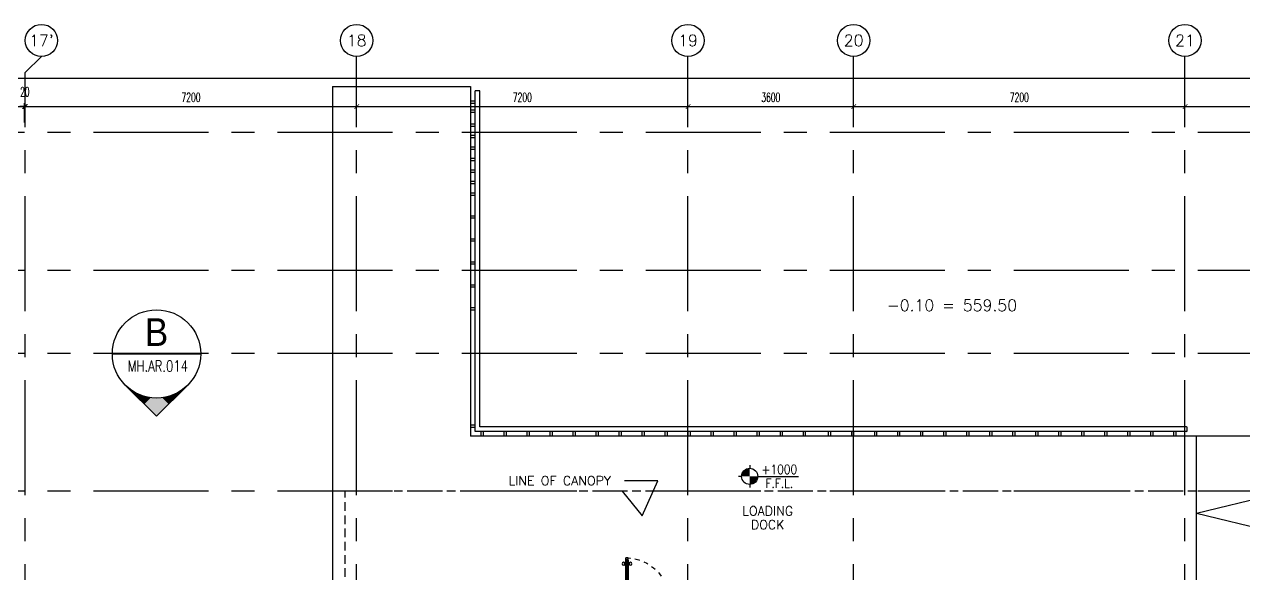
# Model space of a CAD drawing. Extents: x 417866.9 to 417960.2, y 43448 to 43538.2.
# Drawn here: x 417915.52 to 417942.01, y 43526.3 to 43538.25 of the extents above; entities that cross this region are included whole.
import ezdxf
from ezdxf.enums import TextEntityAlignment as Align

# ---------------------------------------------------------------- set-up
doc = ezdxf.new("R2010")
doc.units = 0
doc.header["$MEASUREMENT"] = 0
doc.header["$PDMODE"] = 3
doc.header["$PDSIZE"] = 0.1
for name, pattern in [('2DASHES', [1.7, 0.75, -0.25, 0.1, -0.25, 0.1, -0.25]), ('CENTERX2', [4, 2.5, -0.5, 0.5, -0.5]), ('HIDDEN', [0.375, 0.25, -0.125]), ('HIDDEN2', [0.1875, 0.125, -0.0625])]:
    doc.linetypes.add(name, pattern=pattern)
doc.layers.get('0').update_dxf_attribs({"linetype": 'CONTINUOUS'})
doc.layers.get('DEFPOINTS').update_dxf_attribs({"linetype": 'CONTINUOUS'})
for name, color, linetype in [('AX-CR', 2, 'CONTINUOUS'), ('AX-DIM', 4, 'CONTINUOUS'), ('AX-TXT', 6, 'CONTINUOUS'), ('AXES', 11, 'CENTERX2'), ('BORDER', 4, 'CONTINUOUS'), ('CANOPY-LN', 3, 'CONTINUOUS'), ('DOOR', 4, 'CONTINUOUS'), ('IND-ES', 6, 'CONTINUOUS'), ('IND-ES-L', 6, '2DASHES'), ('IND-ES-TXT', 4, 'CONTINUOUS'), ('LEV-PL', 4, 'CONTINUOUS'), ('PART', 9, 'CONTINUOUS'), ('RM-NAME', 2, 'CONTINUOUS'), ('SEC-MRK', 7, 'CONTINUOUS'), ('SLOPE', 8, 'CONTINUOUS'), ('STR', 5, 'CONTINUOUS'), ('TEXT', 4, 'CONTINUOUS'), ('TXT1', 2, 'CONTINUOUS')]:
    doc.layers.add(name, color=color, linetype=linetype)
doc.styles.add('ROMANS', font='ROMANS.shx', dxfattribs={"width": 0.6})
doc.styles.add('S', font='ROMANS.SHX')
doc.styles.add('S5', font='simplex.shx', dxfattribs={"width": 0.77})
doc.styles.add('TTXT', font='swisse.ttf', dxfattribs={"width": 0.6})
doc.dimstyles.new('STANDARD in', dxfattribs={"dimtxt": 0.2, "dimasz": 0.1, "dimexe": 0.07, "dimexo": 0.05, "dimgap": 0.1, "dimtad": 1, "dimdec": 0, "dimlfac": 1000, "dimzin": 0, "dimdsep": 46, "dimtxsty": 'ROMANS', "dimblk": 'ARCHTICK', "dimcen": 0.05, "dimdle": 0.05, "dimclrd": 4, "dimclre": 4, "dimclrt": 2, "dimadec": 0, "dimazin": 0, "dimtfac": 1, "dimtdec": 0, "dimtmove": 2, "dimatfit": 3, "dimfxl": 0, "dimtolj": 1, "dimtzin": 0, "dimarcsym": 0})

# ---------------------------------------------------------------- blocks, each defined once
blk = doc.blocks.new('_ARCHTICK')
at = {"color": 0, "linetype": 'ByBlock', "const_width": 0.15}
blk.add_lwpolyline([(-0.5, -0.5), (0.5, 0.5)], dxfattribs=at)
blk = doc.blocks.new('*D476')
at = {"layer": 'AX-DIM', "color": 4, "linetype": 'ByBlock', "lineweight": -2}
for p, q in [((417922.737, 43536.112), (417922.737, 43536.532)), ((417929.937, 43536.112), (417929.937, 43536.532)), ((417922.687, 43536.462), (417929.987, 43536.462))]:
    blk.add_line(p, q, dxfattribs=at)
at = {"layer": 'DEFPOINTS', "color": 0, "linetype": 'ByBlock'}
for p in [(417929.937, 43536.462), (417922.737, 43536.062), (417929.937, 43536.062)]:
    blk.add_point(p, dxfattribs=at)
at = {"layer": 'AX-DIM', "color": 4, "linetype": 'ByBlock', "lineweight": -2, "xscale": 0.1, "yscale": 0.1, "zscale": 0.1, "rotation": 180}
blk.add_blockref('_ARCHTICK', (417922.737, 43536.462), dxfattribs=at)
at = {"layer": 'AX-DIM', "color": 4, "linetype": 'ByBlock', "lineweight": -2, "xscale": 0.1, "yscale": 0.1, "zscale": 0.1}
blk.add_blockref('_ARCHTICK', (417929.937, 43536.462), dxfattribs=at)
at = {"layer": 'AX-DIM', "color": 2, "linetype": 'ByBlock', "insert": (417926.337, 43536.662), "char_height": 0.2, "attachment_point": 5, "style": 'ROMANS'}
blk.add_mtext('\\A1;7200', dxfattribs=at)
blk = doc.blocks.new('*D474')
at = {"layer": 'AX-DIM', "color": 4, "linetype": 'ByBlock', "lineweight": -2}
for p, q in [((417910.717, 43536.112), (417910.717, 43536.532)), ((417915.517, 43536.112), (417915.517, 43536.532)), ((417910.667, 43536.462), (417915.567, 43536.462))]:
    blk.add_line(p, q, dxfattribs=at)
at = {"layer": 'DEFPOINTS', "color": 0, "linetype": 'ByBlock'}
for p in [(417915.517, 43536.462), (417910.717, 43536.062), (417915.517, 43536.062)]:
    blk.add_point(p, dxfattribs=at)
at = {"layer": 'AX-DIM', "color": 4, "linetype": 'ByBlock', "lineweight": -2, "xscale": 0.1, "yscale": 0.1, "zscale": 0.1, "rotation": 180}
blk.add_blockref('_ARCHTICK', (417910.717, 43536.462), dxfattribs=at)
at = {"layer": 'AX-DIM', "color": 4, "linetype": 'ByBlock', "lineweight": -2, "xscale": 0.1, "yscale": 0.1, "zscale": 0.1}
blk.add_blockref('_ARCHTICK', (417915.517, 43536.462), dxfattribs=at)
at = {"layer": 'AX-DIM', "color": 2, "linetype": 'ByBlock', "insert": (417913.117, 43536.662), "char_height": 0.2, "attachment_point": 5, "style": 'ROMANS'}
blk.add_mtext('\\A1;4800', dxfattribs=at)
blk = doc.blocks.new('*D475')
at = {"layer": 'AX-DIM', "color": 4, "linetype": 'ByBlock', "lineweight": -2}
for p, q in [((417915.537, 43536.112), (417915.537, 43536.532)), ((417922.737, 43536.112), (417922.737, 43536.532)), ((417915.487, 43536.462), (417922.787, 43536.462))]:
    blk.add_line(p, q, dxfattribs=at)
at = {"layer": 'DEFPOINTS', "color": 0, "linetype": 'ByBlock'}
for p in [(417922.737, 43536.462), (417915.537, 43536.062), (417922.737, 43536.062)]:
    blk.add_point(p, dxfattribs=at)
at = {"layer": 'AX-DIM', "color": 4, "linetype": 'ByBlock', "lineweight": -2, "xscale": 0.1, "yscale": 0.1, "zscale": 0.1, "rotation": 180}
blk.add_blockref('_ARCHTICK', (417915.537, 43536.462), dxfattribs=at)
at = {"layer": 'AX-DIM', "color": 4, "linetype": 'ByBlock', "lineweight": -2, "xscale": 0.1, "yscale": 0.1, "zscale": 0.1}
blk.add_blockref('_ARCHTICK', (417922.737, 43536.462), dxfattribs=at)
at = {"layer": 'AX-DIM', "color": 2, "linetype": 'ByBlock', "insert": (417919.137, 43536.662), "char_height": 0.2, "attachment_point": 5, "style": 'ROMANS'}
blk.add_mtext('\\A1;7200', dxfattribs=at)
blk = doc.blocks.new('*D483')
at = {"layer": 'AX-DIM', "color": 4, "linetype": 'ByBlock', "lineweight": -2}
for p, q in [((417915.517, 43536.112), (417915.517, 43536.532)), ((417915.537, 43536.112), (417915.537, 43536.532)), ((417915.517, 43536.462), (417915.417, 43536.462)), ((417915.517, 43536.462), (417915.537, 43536.462)), ((417915.537, 43536.462), (417915.637, 43536.462))]:
    blk.add_line(p, q, dxfattribs=at)
at = {"layer": 'DEFPOINTS', "color": 0, "linetype": 'ByBlock'}
for p in [(417915.537, 43536.462), (417915.517, 43536.062), (417915.537, 43536.062)]:
    blk.add_point(p, dxfattribs=at)
at = {"layer": 'AX-DIM', "color": 4, "linetype": 'ByBlock', "lineweight": -2, "xscale": 0.1, "yscale": 0.1, "zscale": 0.1}
blk.add_blockref('_ARCHTICK', (417915.517, 43536.462), dxfattribs=at)
at = {"layer": 'AX-DIM', "color": 4, "linetype": 'ByBlock', "lineweight": -2, "xscale": 0.1, "yscale": 0.1, "zscale": 0.1, "rotation": 180}
blk.add_blockref('_ARCHTICK', (417915.537, 43536.462), dxfattribs=at)
at = {"layer": 'AX-DIM', "color": 2, "linetype": 'ByBlock', "insert": (417915.527, 43536.782), "char_height": 0.2, "attachment_point": 5, "style": 'ROMANS'}
blk.add_mtext('\\A1;20', dxfattribs=at)
blk = doc.blocks.new('AXU')
at = {"layer": 'AX-CR'}
blk.add_circle((0, 350), 350, dxfattribs=at)
at = {"layer": 'AX-TXT', "style": 'ROMANS'}
blk.add_attdef('AX', text='', height=250, dxfattribs=at).set_placement((0, 350), align=Align.MIDDLE)
blk = doc.blocks.new('*D479')
at = {"layer": 'AX-DIM', "color": 4, "linetype": 'ByBlock', "lineweight": -2}
for p, q in [((417940.737, 43536.112), (417940.737, 43536.532)), ((417947.937, 43536.112), (417947.937, 43536.532)), ((417940.687, 43536.462), (417947.987, 43536.462))]:
    blk.add_line(p, q, dxfattribs=at)
at = {"layer": 'DEFPOINTS', "color": 0, "linetype": 'ByBlock'}
for p in [(417947.937, 43536.462), (417940.737, 43536.062), (417947.937, 43536.062)]:
    blk.add_point(p, dxfattribs=at)
at = {"layer": 'AX-DIM', "color": 4, "linetype": 'ByBlock', "lineweight": -2, "xscale": 0.1, "yscale": 0.1, "zscale": 0.1, "rotation": 180}
blk.add_blockref('_ARCHTICK', (417940.737, 43536.462), dxfattribs=at)
at = {"layer": 'AX-DIM', "color": 4, "linetype": 'ByBlock', "lineweight": -2, "xscale": 0.1, "yscale": 0.1, "zscale": 0.1}
blk.add_blockref('_ARCHTICK', (417947.937, 43536.462), dxfattribs=at)
at = {"layer": 'AX-DIM', "color": 2, "linetype": 'ByBlock', "insert": (417944.337, 43536.662), "char_height": 0.2, "attachment_point": 5, "style": 'ROMANS'}
blk.add_mtext('\\A1;7200', dxfattribs=at)
blk = doc.blocks.new('*D478')
at = {"layer": 'AX-DIM', "color": 4, "linetype": 'ByBlock', "lineweight": -2}
for p, q in [((417933.537, 43536.112), (417933.537, 43536.532)), ((417940.737, 43536.112), (417940.737, 43536.532)), ((417933.487, 43536.462), (417940.787, 43536.462))]:
    blk.add_line(p, q, dxfattribs=at)
at = {"layer": 'DEFPOINTS', "color": 0, "linetype": 'ByBlock'}
for p in [(417940.737, 43536.462), (417933.537, 43536.062), (417940.737, 43536.062)]:
    blk.add_point(p, dxfattribs=at)
at = {"layer": 'AX-DIM', "color": 4, "linetype": 'ByBlock', "lineweight": -2, "xscale": 0.1, "yscale": 0.1, "zscale": 0.1, "rotation": 180}
blk.add_blockref('_ARCHTICK', (417933.537, 43536.462), dxfattribs=at)
at = {"layer": 'AX-DIM', "color": 4, "linetype": 'ByBlock', "lineweight": -2, "xscale": 0.1, "yscale": 0.1, "zscale": 0.1}
blk.add_blockref('_ARCHTICK', (417940.737, 43536.462), dxfattribs=at)
at = {"layer": 'AX-DIM', "color": 2, "linetype": 'ByBlock', "insert": (417937.137, 43536.662), "char_height": 0.2, "attachment_point": 5, "style": 'ROMANS'}
blk.add_mtext('\\A1;7200', dxfattribs=at)
blk = doc.blocks.new('LEV1')
at = {"layer": 'LEV-PL'}
for p, q in [((-175, 0), (-245, 0)), ((0, 245), (0, 175)), ((175, 0), (1061, 0)), ((0, -175), (0, -245))]:
    blk.add_line(p, q, dxfattribs=at)
at = {"layer": 'LEV-PL', "const_width": 175}
for points in [[(-88, 0, -0.414214), (0, 88, -1)], [(88, 0, -0.414214), (0, -88, -1)]]:
    blk.add_lwpolyline(points, format="xyb", dxfattribs=at)
at = {"layer": 'LEV-PL'}
blk.add_circle((0, 0), 175, dxfattribs=at)
at = {"layer": 'LEV-PL', "color": 4, "style": 'S', "width": 0.85}
for tag, p in [('+0000', (646, 50)), ('F.F.L.', (646, -250))]:
    blk.add_attdef(tag, text='', height=200, dxfattribs=at).set_placement(p, align=Align.CENTER)
blk = doc.blocks.new('*D477')
at = {"layer": 'AX-DIM', "color": 4, "linetype": 'ByBlock', "lineweight": -2}
for p, q in [((417929.937, 43536.112), (417929.937, 43536.532)), ((417933.537, 43536.112), (417933.537, 43536.532)), ((417929.887, 43536.462), (417933.587, 43536.462))]:
    blk.add_line(p, q, dxfattribs=at)
at = {"layer": 'DEFPOINTS', "color": 0, "linetype": 'ByBlock'}
for p in [(417933.537, 43536.462), (417929.937, 43536.062), (417933.537, 43536.062)]:
    blk.add_point(p, dxfattribs=at)
at = {"layer": 'AX-DIM', "color": 4, "linetype": 'ByBlock', "lineweight": -2, "xscale": 0.1, "yscale": 0.1, "zscale": 0.1, "rotation": 180}
blk.add_blockref('_ARCHTICK', (417929.937, 43536.462), dxfattribs=at)
at = {"layer": 'AX-DIM', "color": 4, "linetype": 'ByBlock', "lineweight": -2, "xscale": 0.1, "yscale": 0.1, "zscale": 0.1}
blk.add_blockref('_ARCHTICK', (417933.537, 43536.462), dxfattribs=at)
at = {"layer": 'AX-DIM', "color": 2, "linetype": 'ByBlock', "insert": (417931.737, 43536.662), "char_height": 0.2, "attachment_point": 5, "style": 'ROMANS'}
blk.add_mtext('\\A1;3600', dxfattribs=at)
blk = doc.blocks.new('*D434')
at = {"layer": 'AX-DIM', "color": 4, "lineweight": -2}
for p, q in [((417873.447, 43537.08), (417948.237, 43537.08)), ((417873.497, 43534.597), (417873.497, 43537.15)), ((417948.187, 43526.662), (417948.187, 43537.15))]:
    blk.add_line(p, q, dxfattribs=at)
at = {"layer": 'DEFPOINTS', "color": 0}
for p in [(417948.187, 43537.08), (417873.497, 43534.547), (417948.187, 43526.612)]:
    blk.add_point(p, dxfattribs=at)
at = {"layer": 'AX-DIM', "color": 4, "lineweight": -2, "xscale": 0.1, "yscale": 0.1, "zscale": 0.1, "rotation": 180}
blk.add_blockref('_ARCHTICK', (417873.497, 43537.08), dxfattribs=at)
at = {"layer": 'AX-DIM', "color": 4, "lineweight": -2, "xscale": 0.1, "yscale": 0.1, "zscale": 0.1}
blk.add_blockref('_ARCHTICK', (417948.187, 43537.08), dxfattribs=at)
at = {"layer": 'AX-DIM', "color": 2, "insert": (417910.842, 43537.28), "char_height": 0.2, "attachment_point": 5, "style": 'ROMANS'}
blk.add_mtext('\\A1;74690', dxfattribs=at)
blk = doc.blocks.new('DOOR1000')
at = {"layer": 'DOOR', "color": 7, "linetype": 'ByBlock'}
for p, q in [((-150, 0), (0, 0)), ((-150, 0), (-150, -25)), ((0, -50), (-114, 0)), ((0, -50), (-40, 0)), ((0, -50), (0, 0)), ((-1100, -25), (-1100, -75)), ((-1100, -75), (-1100, -25)), ((-1050, -25), (-1100, -25)), ((-1050, -75), (-1100, -75)), ((-1070, -42), (-1070, -58)), ((-1050, -42), (-1070, -42)), ((-1050, -58), (-1070, -58)), ((-1050, -25), (-1050, -42)), ((-1050, -58), (-1050, -75)), ((-1018, -25), (-1018, -18)), ((-928, -18), (-1018, -18)), ((-1018, -75), (-1018, -82)), ((-928, -82), (-1018, -82)), ((-1005, -18), (-1005, -9)), ((-1005, -9), (-940, -9)), ((-1005, -18), (-940, -18)), ((-1005, -82), (-1005, -91)), ((-1005, -82), (-940, -82)), ((-1005, -91), (-940, -91)), ((-940, -18), (-940, -9)), ((-940, -82), (-940, -91)), ((-928, -25), (-928, -18)), ((-928, -75), (-928, -82)), ((-200, -25), (-150, -25)), ((-200, -42), (-200, -25)), ((-180, -42), (-200, -42)), ((-200, -58), (-180, -58)), ((-200, -75), (-200, -58)), ((-150, -75), (-200, -75)), ((-180, -58), (-180, -42)), ((-150, -25), (-100, -25)), ((-150, -75), (-150, -25)), ((-100, -25), (-100, -50)), ((0, -50), (-100, -37)), ((-100, -50), (0, -50)), ((-150, -975), (-100, -975)), ((-150, -1000), (-150, -975)), ((-150, -1000), (0, -1000)), ((0, -1000), (-150, -1000)), ((0, -950), (-114, -1000)), ((-100, -975), (-100, -950)), ((0, -950), (-100, -963)), ((-100, -950), (0, -950)), ((0, -950), (-40, -1000)), ((0, -950), (0, -1000))]:
    blk.add_line(p, q, dxfattribs=at)
at = {"layer": 'DOOR', "linetype": 'ByBlock'}
for p, q in [((-200, -25), (-1050, -25)), ((-200, -42), (-1050, -42)), ((-200, -58), (-1050, -58)), ((-1050, -75), (-200, -75))]:
    blk.add_line(p, q, dxfattribs=at)
at = {"layer": 'DOOR', "color": 7, "linetype": 'ByBlock'}
for centre in [(-973, 24), (-973, -124)]:
    blk.add_circle(centre, 32.4, dxfattribs=at)
for centre, radius, start, end in [((0, -50), 154, 161.1053, 166.2858), ((0, -50), 94.4, 148.0182, 180), ((0, -50), 134, 158.1598, 169.28), ((0, -50), 114, 154.0838, 167.3774), ((0, -50), 74.4, 137.7764, 180), ((0, -50), 54.4, 113.2074, 180), ((0, -50), 34.4, 90, 180), ((0, -50), 14.4, 90, 180), ((0, -950), 154, 193.7142, 198.8947), ((0, -950), 134, 190.72, 201.8402), ((0, -950), 94.4, 180, 211.9818), ((0, -950), 74.4, 180, 222.2236), ((0, -950), 54.4, 180, 246.7926), ((0, -950), 34.4, 180, 270), ((0, -950), 14.4, 180, 270)]:
    blk.add_arc(centre, radius, start, end, dxfattribs=at)
at = {"layer": 'DOOR', "linetype": 'HIDDEN', "ltscale": 0.5}
blk.add_arc((-150, -25), 950, 180, 270, dxfattribs=at)
blk = doc.blocks.new('AR1-EL')
at = {"layer": 'IND-ES'}
for q in [(-566, 566), (566, 566)]:
    blk.add_line((0, 1131), q, dxfattribs=at)
for points in [[(0, 800), (0, 1131), (-104, 793), (-221, 910)], [(0, 800), (0, 1131), (104, 793), (221, 910)], [(-104, 793), (-221, 910), (-207, 773), (-283, 849)], [(104, 793), (221, 910), (207, 773), (283, 849)], [(-400, 693), (-419, 712), (-487, 634), (-492, 640)], [(-306, 739), (-349, 782), (-400, 693), (-419, 712)], [(-207, 773), (-283, 849), (-306, 739), (-349, 782)], [(207, 773), (283, 849), (306, 739), (349, 782)], [(306, 739), (349, 782), (400, 693), (419, 712)], [(400, 693), (419, 712), (487, 634), (492, 640)], [(-492, 640), (-487, 634), (-566, 566)], [(492, 640), (487, 634), (566, 566)]]:
    blk.add_solid(points, dxfattribs=at)

msp = doc.modelspace()

# ---------------------------------------------------------------- linework, layer by layer
at = {"layer": 'AXES'}
for p, q in [((417915.5366, 43537.1991), (417915.8866, 43537.5491)), ((417922.7366, 43460.01), (417922.7366, 43537.5491)), ((417929.9366, 43460.01), (417929.9366, 43537.5491)), ((417933.5366, 43460.01), (417933.5366, 43537.5491)), ((417940.7366, 43460.01), (417940.7366, 43537.5491)), ((417915.5366, 43460.01), (417915.5366, 43537.1991)), ((417959.5194, 43535.8943), (417889.6966, 43535.8943)), ((417959.5194, 43532.8943), (417889.6966, 43532.8943)), ((417959.5194, 43531.0943), (417889.6966, 43531.0943)), ((417959.5194, 43528.0943), (417889.6966, 43528.0943))]:
    msp.add_line(p, q, dxfattribs=at)
at = {"layer": 'BORDER'}
for p, q in [((417922.2116, 43536.8943), (417922.2116, 43525.7443)), ((417922.2116, 43536.8943), (417925.2116, 43536.8943)), ((417925.2116, 43536.8943), (417925.2116, 43529.2943)), ((417947.8866, 43529.2943), (417925.2116, 43529.2943))]:
    msp.add_line(p, q, dxfattribs=at)
at = {"layer": 'CANOPY-LN', "linetype": 'HIDDEN2', "ltscale": 1.5}
for p, q in [((417940.9866, 43528.0943), (417922.4866, 43528.0943)), ((417922.4866, 43525.9443), (417922.4866, 43528.0943)), ((417940.9866, 43525.9443), (417940.9866, 43528.0943))]:
    msp.add_line(p, q, dxfattribs=at)
at = {"layer": 'IND-ES'}
msp.add_line((417917.4278, 43531.0819), (417919.3478, 43531.0819), dxfattribs=at)
msp.add_line((417917.4278, 43531.0819), (417919.3478, 43531.0819), dxfattribs=at)
at = {"layer": 'IND-ES-L', "linetype": 'ByBlock'}
msp.add_ellipse((417918.3878, 43531.0819), major_axis=(-0.96, -0.0001), ratio=0.9999999, start_param=-0.0000763, end_param=6.283109, dxfattribs=at)
at = {"layer": 'SLOPE', "color": 5}
for q in [(417947.8866, 43529.2943), (417947.8866, 43525.9443)]:
    msp.add_line((417940.9866, 43527.6193), q, dxfattribs=at)
at = {"layer": 'STR'}
for p, q in [((417925.3132, 43529.3943), (417925.3132, 43536.8003)), ((417925.4132, 43536.8003), (417925.3132, 43536.8003)), ((417925.4132, 43529.4943), (417925.4132, 43536.8003)), ((417925.3132, 43536.5807), (417925.2132, 43536.5807)), ((417925.3132, 43536.5307), (417925.2132, 43536.5307)), ((417925.3132, 43536.3807), (417925.2132, 43536.3807)), ((417925.3132, 43536.3307), (417925.2132, 43536.3307)), ((417925.3132, 43536.0807), (417925.2132, 43536.0807)), ((417925.3132, 43536.0307), (417925.2132, 43536.0307)), ((417925.3132, 43535.8307), (417925.2132, 43535.8307)), ((417925.3132, 43535.7807), (417925.2132, 43535.7807)), ((417925.3132, 43535.5807), (417925.2132, 43535.5807)), ((417925.3132, 43535.5307), (417925.2132, 43535.5307)), ((417925.3132, 43535.3307), (417925.2132, 43535.3307)), ((417925.3132, 43535.2807), (417925.2132, 43535.2807)), ((417925.3132, 43535.0807), (417925.2132, 43535.0807)), ((417925.3132, 43535.0307), (417925.2132, 43535.0307)), ((417925.3132, 43534.8307), (417925.2132, 43534.8307)), ((417925.3132, 43534.7807), (417925.2132, 43534.7807)), ((417925.3132, 43534.5807), (417925.2132, 43534.5807)), ((417925.3132, 43534.5307), (417925.2132, 43534.5307)), ((417925.3132, 43534.0807), (417925.2132, 43534.0807)), ((417925.3132, 43534.0307), (417925.2132, 43534.0307)), ((417925.3132, 43533.5807), (417925.2132, 43533.5807)), ((417925.3132, 43533.5307), (417925.2132, 43533.5307)), ((417925.3132, 43533.0807), (417925.2132, 43533.0807)), ((417925.3132, 43533.0307), (417925.2132, 43533.0307)), ((417925.3132, 43532.5807), (417925.2132, 43532.5807)), ((417925.3132, 43532.5307), (417925.2132, 43532.5307)), ((417925.3132, 43532.0807), (417925.2132, 43532.0807)), ((417925.3132, 43532.0307), (417925.2132, 43532.0307)), ((417925.3132, 43529.5307), (417925.2132, 43529.5307)), ((417925.3132, 43529.4807), (417925.2132, 43529.4807)), ((417940.7716, 43529.3943), (417925.3132, 43529.3943)), ((417940.7716, 43529.4943), (417925.4132, 43529.4943)), ((417925.4366, 43529.3943), (417925.4366, 43529.2943)), ((417925.4366, 43529.3943), (417925.4366, 43529.2943)), ((417925.4866, 43529.3943), (417925.4866, 43529.2943)), ((417925.4866, 43529.3943), (417925.4866, 43529.2943)), ((417925.9366, 43529.3943), (417925.9366, 43529.2943)), ((417925.9866, 43529.3943), (417925.9866, 43529.2943)), ((417926.4366, 43529.3943), (417926.4366, 43529.2943)), ((417926.4866, 43529.3943), (417926.4866, 43529.2943)), ((417926.9366, 43529.3943), (417926.9366, 43529.2943)), ((417926.9866, 43529.3943), (417926.9866, 43529.2943)), ((417927.4366, 43529.3943), (417927.4366, 43529.2943)), ((417927.4866, 43529.3943), (417927.4866, 43529.2943)), ((417927.9366, 43529.3943), (417927.9366, 43529.2943)), ((417927.9866, 43529.3943), (417927.9866, 43529.2943)), ((417928.4366, 43529.3943), (417928.4366, 43529.2943)), ((417928.4866, 43529.3943), (417928.4866, 43529.2943)), ((417928.9366, 43529.3943), (417928.9366, 43529.2943)), ((417928.9866, 43529.3943), (417928.9866, 43529.2943)), ((417929.4366, 43529.3943), (417929.4366, 43529.2943)), ((417929.4866, 43529.3943), (417929.4866, 43529.2943)), ((417929.9366, 43529.3943), (417929.9366, 43529.2943)), ((417929.9866, 43529.3943), (417929.9866, 43529.2943)), ((417930.4366, 43529.3943), (417930.4366, 43529.2943)), ((417930.4866, 43529.3943), (417930.4866, 43529.2943)), ((417930.9366, 43529.3943), (417930.9366, 43529.2943)), ((417930.9866, 43529.3943), (417930.9866, 43529.2943)), ((417931.4366, 43529.3943), (417931.4366, 43529.2943)), ((417931.4866, 43529.3943), (417931.4866, 43529.2943)), ((417931.9366, 43529.3943), (417931.9366, 43529.2943)), ((417931.9866, 43529.3943), (417931.9866, 43529.2943)), ((417932.4366, 43529.3943), (417932.4366, 43529.2943)), ((417932.4866, 43529.3943), (417932.4866, 43529.2943)), ((417932.9866, 43529.3943), (417932.9866, 43529.2943)), ((417933.0366, 43529.3943), (417933.0366, 43529.2943)), ((417933.4866, 43529.3943), (417933.4866, 43529.2943)), ((417933.5366, 43529.3943), (417933.5366, 43529.2943)), ((417933.9866, 43529.3943), (417933.9866, 43529.2943)), ((417934.0366, 43529.3943), (417934.0366, 43529.2943)), ((417934.4866, 43529.3943), (417934.4866, 43529.2943)), ((417934.5366, 43529.3943), (417934.5366, 43529.2943)), ((417934.9866, 43529.3943), (417934.9866, 43529.2943)), ((417935.0366, 43529.3943), (417935.0366, 43529.2943)), ((417935.4866, 43529.3943), (417935.4866, 43529.2943)), ((417935.5366, 43529.3943), (417935.5366, 43529.2943)), ((417935.9866, 43529.3943), (417935.9866, 43529.2943)), ((417936.0366, 43529.3943), (417936.0366, 43529.2943)), ((417936.4866, 43529.3943), (417936.4866, 43529.2943)), ((417936.5366, 43529.3943), (417936.5366, 43529.2943)), ((417936.9866, 43529.3943), (417936.9866, 43529.2943)), ((417937.0366, 43529.3943), (417937.0366, 43529.2943)), ((417937.4866, 43529.3943), (417937.4866, 43529.2943)), ((417937.5366, 43529.3943), (417937.5366, 43529.2943)), ((417937.9866, 43529.3943), (417937.9866, 43529.2943)), ((417938.0366, 43529.3943), (417938.0366, 43529.2943)), ((417938.4866, 43529.3943), (417938.4866, 43529.2943)), ((417938.5366, 43529.3943), (417938.5366, 43529.2943)), ((417938.9866, 43529.3943), (417938.9866, 43529.2943)), ((417939.0366, 43529.3943), (417939.0366, 43529.2943)), ((417939.4866, 43529.3943), (417939.4866, 43529.2943)), ((417939.5366, 43529.3943), (417939.5366, 43529.2943)), ((417939.9866, 43529.3943), (417939.9866, 43529.2943)), ((417940.0366, 43529.3943), (417940.0366, 43529.2943)), ((417940.4866, 43529.3943), (417940.4866, 43529.2943)), ((417940.5366, 43529.3943), (417940.5366, 43529.2943)), ((417940.7866, 43529.4093), (417940.7866, 43529.4793)), ((417940.9866, 43525.9443), (417940.9866, 43529.2943))]:
    msp.add_line(p, q, dxfattribs=at)
for centre, start, end in [((417940.7716, 43529.4793), 0, 90), ((417940.7716, 43529.4093), 270, 0)]:
    msp.add_arc(centre, 0.015, start, end, dxfattribs=at)

# ---------------------------------------------------------------- block references
at = {"layer": 'AXES', "xscale": 0.001000000047497451, "yscale": 0.0009999999892897904, "zscale": 0.001}
for p, values in [((417915.8866, 43537.5491), {'AX': "17'"}), ((417922.7366, 43537.5491), {'AX': '18'}), ((417929.9366, 43537.5491), {'AX': '19'}), ((417933.5366, 43537.5491), {'AX': '20'}), ((417940.7366, 43537.5491), {'AX': '21'})]:
    msp.add_blockref('AXU', p, dxfattribs=at).add_auto_attribs(values)
at = {"layer": 'DOOR', "xscale": -0.0009999999892897904, "yscale": 0.0009999999892897904, "zscale": 0.001, "rotation": 90}
msp.add_blockref('DOOR1000', (417928.5616, 43525.5443), dxfattribs=at)
at = {"layer": 'PART', "xscale": 0.001000000047497451, "yscale": 0.0009999999892897904, "zscale": 0.001}
msp.add_blockref('LEV1', (417931.2776, 43528.4185), dxfattribs=at).add_auto_attribs({'F.F.L.': 'F.F.L.', '+0000': '+1000'})
at = {"layer": 'SEC-MRK', "color": 1, "zscale": 0.0012, "rotation": 180}
for xscale, yscale in [(0.001200000056996942, 0.001199999984237365), (0.001199999998789281, 0.001199999998789281)]:
    msp.add_blockref('AR1-EL', (417918.3878, 43531.0819), dxfattribs=dict(at, xscale=xscale, yscale=yscale))

# ---------------------------------------------------------------- texts
at = {"layer": 'IND-ES-TXT', "color": 2, "style": 'S5', "width": 0.77}
msp.add_attdef('MH.AR.014', text='AR02', height=0.24, dxfattribs=at).set_placement((417918.4166, 43530.8181), align=Align.MIDDLE)
at = {"layer": 'RM-NAME', "style": 'ROMANS'}
for s, height, p in [('-0.10 = 559.50', 0.25, (417935.6738, 43532.1373)), ('LOADING', 0.2, (417931.6685, 43527.6673)), ('DOCK', 0.2, (417931.6685, 43527.3673))]:
    msp.add_text(s, height=height, dxfattribs=at).set_placement(p, align=Align.MIDDLE)
at = {"layer": 'RM-NAME', "color": 4, "style": 'ROMANS'}
msp.add_text('LINE OF CANOPY', height=0.2, dxfattribs=at).set_placement((417927.1501, 43528.3243), align=Align.MIDDLE)
at = {"layer": 'TXT1', "color": 6, "style": 'TTXT', "width": 0.9}
msp.add_attdef('B', text='C', height=0.6018, dxfattribs=at).set_placement((417918.389, 43531.2554), align=Align.CENTER)

# ---------------------------------------------------------------- dimensions: what is measured, and where the dimension line sits
at = {"layer": 'AX-DIM'}
dim = msp.add_linear_dim(base=(417948.1866, 43537.0798), p1=(417873.4966, 43534.5472), p2=(417948.1866, 43526.612), dimstyle='STANDARD in', dxfattribs=at)
dim.commit()
dim.dimension.update_dxf_attribs({"geometry": '*D434', "text_midpoint": (417910.8416, 43537.2798)})
at = {"layer": 'AX-DIM', "color": 1, "linetype": 'ByBlock'}
for base, p1, p2, picture, middle in [((417915.5166, 43536.4616), (417910.7166, 43536.0616), (417915.5166, 43536.0616), '*D474', (417913.1166, 43536.6616)), ((417915.5366, 43536.4616), (417915.5166, 43536.0616), (417915.5366, 43536.0616), '*D483', (417915.5266, 43536.7816)), ((417922.7366, 43536.4616), (417915.5366, 43536.0616), (417922.7366, 43536.0616), '*D475', (417919.1366, 43536.6616)), ((417929.9366, 43536.4616), (417922.7366, 43536.0616), (417929.9366, 43536.0616), '*D476', (417926.3366, 43536.6616)), ((417933.5366, 43536.4616), (417929.9366, 43536.0616), (417933.5366, 43536.0616), '*D477', (417931.7366, 43536.6616)), ((417940.7366, 43536.4616), (417933.5366, 43536.0616), (417940.7366, 43536.0616), '*D478', (417937.1366, 43536.6616)), ((417947.9366, 43536.4616), (417940.7366, 43536.0616), (417947.9366, 43536.0616), '*D479', (417944.3366, 43536.6616))]:
    dim = msp.add_linear_dim(base=base, p1=p1, p2=p2, dimstyle='STANDARD in', dxfattribs=at)
    dim.commit()
    dim.dimension.update_dxf_attribs({"geometry": picture, "text_midpoint": middle})

# ---------------------------------------------------------------- leaders
at = {"layer": 'TEXT', "color": 11}
msp.add_leader([(417928.5078, 43528.0943), (417928.9403, 43527.5591), (417929.2836, 43528.3204), (417928.5559, 43528.3204)], dimstyle='STANDARD in', dxfattribs=at)

doc.saveas('drawing.dxf')
